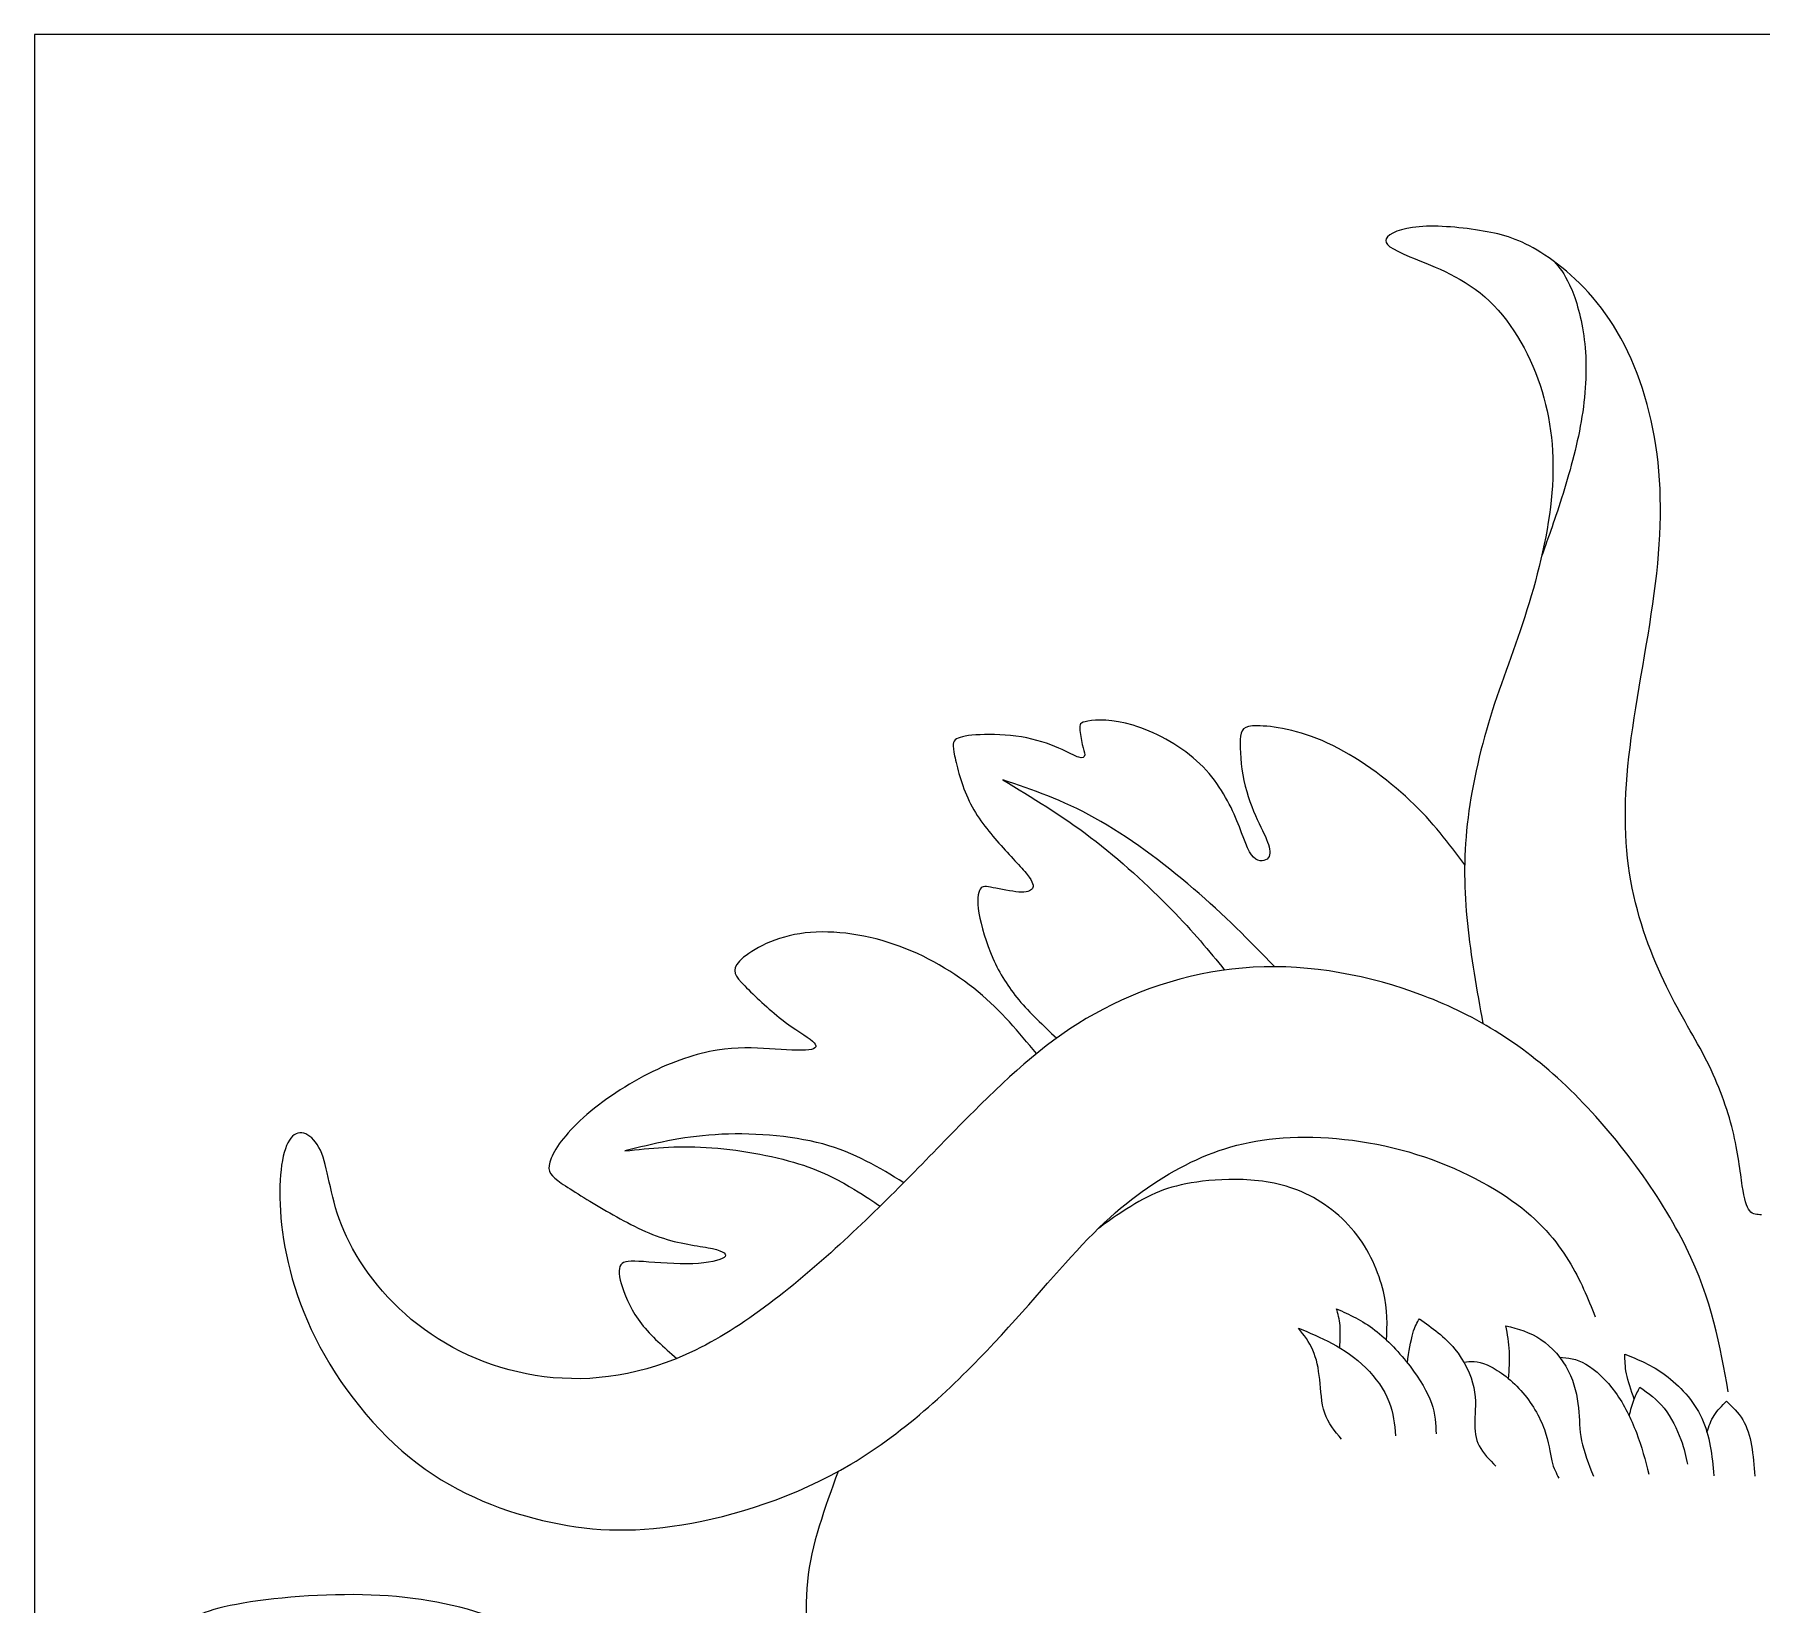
# Model space of a CAD drawing. Extents: x 0 to 176, y -12 to 176.
# Drawn here: x 0 to 30.81, y 148.48 to 176.48 of the extents above; entities that cross this region are included whole.
import ezdxf

# ---------------------------------------------------------------- set-up
doc = ezdxf.new("R2010")
doc.units = 0
doc.header["$MEASUREMENT"] = 0
doc.layers.add('LAYER_1', color=7, linetype='CONTINUOUS')

msp = doc.modelspace()

# ---------------------------------------------------------------- linework, layer by layer
at = {"layer": 'LAYER_1'}
msp.add_lwpolyline([(0, 0), (176.477, 0), (176.477, 176.477), (0, 176.477), (0, 0)], close=True, dxfattribs=at)
for points, knots in [([(30.8054, 155.4275), (30.7296, 155.4275), (30.6536, 155.4275), (30.5965, 155.4959), (30.5965, 155.4959), (30.5393, 155.5642), (30.5005, 155.7009), (30.4634, 155.9446), (30.4634, 155.9446), (30.4263, 156.1884), (30.3906, 156.5391), (30.2941, 156.9299), (30.2941, 156.9299), (30.1976, 157.3208), (30.0399, 157.7518), (29.8319, 158.1649), (29.8319, 158.1649), (29.6238, 158.578), (29.3652, 158.9734), (29.1096, 159.4979), (29.1096, 159.4979), (28.854, 160.0225), (28.6012, 160.6764), (28.4749, 161.3837), (28.4749, 161.3837), (28.3486, 162.091), (28.3486, 162.852), (28.4614, 163.7614), (28.4614, 163.7614), (28.5744, 164.6709), (28.8005, 165.7293), (28.9163, 166.6862), (28.9163, 166.6862), (29.0322, 167.6433), (29.0381, 168.4994), (28.8985, 169.2959), (28.8985, 169.2959), (28.7588, 170.0925), (28.4733, 170.8296), (28.096, 171.3943), (28.096, 171.3943), (27.7185, 171.959), (27.2487, 172.3515), (26.8714, 172.5892), (26.8714, 172.5892), (26.494, 172.827), (26.2084, 172.9103), (25.843, 172.9726), (25.843, 172.9726), (25.4774, 173.035), (25.0315, 173.0768), (24.7016, 173.0501), (24.7016, 173.0501), (24.3717, 173.0233), (24.1575, 172.9279), (24.1131, 172.8359), (24.1131, 172.8359), (24.0684, 172.7438), (24.1933, 172.6546), (24.532, 172.5149), (24.532, 172.5149), (24.8709, 172.3752), (25.4239, 172.1849), (25.8697, 171.7986), (25.8697, 171.7986), (26.3155, 171.4122), (26.6544, 170.8296), (26.8565, 170.2234), (26.8565, 170.2234), (27.0585, 169.617), (27.124, 168.9867), (27.0676, 168.3031), (27.0676, 168.3031), (27.0111, 167.6195), (26.8327, 166.8824), (26.6218, 166.2136), (26.6218, 166.2136), (26.4107, 165.5449), (26.1669, 164.9444), (25.9708, 164.3114), (25.9708, 164.3114), (25.7746, 163.6784), (25.6258, 163.0124), (25.5575, 162.3943), (25.5575, 162.3943), (25.4891, 161.7761), (25.5011, 161.2052), (25.5608, 160.6203), (25.5608, 160.6203), (25.6206, 160.0353), (25.7281, 159.4358), (25.8357, 158.8365)], [0, 0, 0, 0, 0.0416667, 0.0416667, 0.0416667, 0.0416667, 0.0833333, 0.0833333, 0.0833333, 0.0833333, 0.125, 0.125, 0.125, 0.125, 0.1666667, 0.1666667, 0.1666667, 0.1666667, 0.2083333, 0.2083333, 0.2083333, 0.2083333, 0.25, 0.25, 0.25, 0.25, 0.2916667, 0.2916667, 0.2916667, 0.2916667, 0.3333333, 0.3333333, 0.3333333, 0.3333333, 0.375, 0.375, 0.375, 0.375, 0.4166667, 0.4166667, 0.4166667, 0.4166667, 0.4583333, 0.4583333, 0.4583333, 0.4583333, 0.5, 0.5, 0.5, 0.5, 0.5416667, 0.5416667, 0.5416667, 0.5416667, 0.5833333, 0.5833333, 0.5833333, 0.5833333, 0.625, 0.625, 0.625, 0.625, 0.6666667, 0.6666667, 0.6666667, 0.6666667, 0.7083333, 0.7083333, 0.7083333, 0.7083333, 0.75, 0.75, 0.75, 0.75, 0.7916667, 0.7916667, 0.7916667, 0.7916667, 0.8333333, 0.8333333, 0.8333333, 0.8333333, 0.875, 0.875, 0.875, 0.875, 0.9166667, 0.9166667, 0.9166667, 0.9166667, 1, 1, 1, 1]), ([(27.1079, 172.4276), (27.1974, 172.325), (27.287, 172.2221), (27.3837, 172.0118), (27.3837, 172.0118), (27.4805, 171.8015), (27.5847, 171.4834), (27.6366, 171.1059), (27.6366, 171.1059), (27.6886, 170.7285), (27.6886, 170.2916), (27.6292, 169.8354), (27.6292, 169.8354), (27.5697, 169.3791), (27.4508, 168.9035), (27.3168, 168.4566), (27.3168, 168.4566), (27.1828, 168.0097), (27.0337, 167.5913), (26.9592, 167.3822), (26.9592, 167.3822), (26.8846, 167.1732), (26.8846, 167.1732), (26.8846, 167.1732)], [0, 0, 0, 0, 0.1428571, 0.1428571, 0.1428571, 0.1428571, 0.2857143, 0.2857143, 0.2857143, 0.2857143, 0.4285714, 0.4285714, 0.4285714, 0.4285714, 0.5714286, 0.5714286, 0.5714286, 0.5714286, 0.7142857, 0.7142857, 0.7142857, 0.7142857, 1, 1, 1, 1]), ([(25.5119, 161.6676), (25.2298, 162.048), (24.9476, 162.4287), (24.5346, 162.818), (24.5346, 162.818), (24.1215, 163.2073), (23.5776, 163.6058), (23.0649, 163.8405), (23.0649, 163.8405), (22.5522, 164.0754), (22.0706, 164.1467), (21.8121, 164.1481), (21.8121, 164.1481), (21.5535, 164.1496), (21.5177, 164.0813), (21.5088, 163.9031), (21.5088, 163.9031), (21.4999, 163.7247), (21.5178, 163.4362), (21.5741, 163.1718), (21.5741, 163.1718), (21.6306, 162.9073), (21.7259, 162.6665), (21.8121, 162.4763), (21.8121, 162.4763), (21.8982, 162.2861), (21.9756, 162.1463), (22.0127, 162.0305), (22.0127, 162.0305), (22.0499, 161.9146), (22.0469, 161.8222), (21.986, 161.7718), (21.986, 161.7718), (21.925, 161.7213), (21.8061, 161.7124), (21.7096, 161.8461), (21.7096, 161.8461), (21.613, 161.9798), (21.5386, 162.2563), (21.3989, 162.5699), (21.3989, 162.5699), (21.2592, 162.8834), (21.0541, 163.2342), (20.7301, 163.5253), (20.7301, 163.5253), (20.4062, 163.8167), (19.9632, 164.0487), (19.5963, 164.1585), (19.5963, 164.1585), (19.2292, 164.2685), (18.9378, 164.2567), (18.7907, 164.2315), (18.7907, 164.2315), (18.6436, 164.2062), (18.6407, 164.1674), (18.6466, 164.0917), (18.6466, 164.0917), (18.6525, 164.0159), (18.6674, 163.9029), (18.6881, 163.8168), (18.6881, 163.8168), (18.7089, 163.7305), (18.7358, 163.6711), (18.7329, 163.6296), (18.7329, 163.6296), (18.7299, 163.5879), (18.697, 163.564), (18.6258, 163.5863), (18.6258, 163.5863), (18.5545, 163.6087), (18.4444, 163.677), (18.2706, 163.7513), (18.2706, 163.7513), (18.0967, 163.8256), (17.8589, 163.9059), (17.6034, 163.9489), (17.6034, 163.9489), (17.3478, 163.992), (17.0741, 163.9981), (16.8661, 163.9892), (16.8661, 163.9892), (16.6581, 163.9803), (16.5154, 163.9563), (16.444, 163.9133), (16.444, 163.9133), (16.3727, 163.8702), (16.3727, 163.8078), (16.4128, 163.6131), (16.4128, 163.6131), (16.4529, 163.4184), (16.5333, 163.0914), (16.6715, 162.8062), (16.6715, 162.8062), (16.8096, 162.5208), (17.0059, 162.2771), (17.2035, 162.0542), (17.2035, 162.0542), (17.4011, 161.8313), (17.6004, 161.6291), (17.7073, 161.4938), (17.7073, 161.4938), (17.8143, 161.3586), (17.8292, 161.2903), (17.7995, 161.2443), (17.7995, 161.2443), (17.7697, 161.1982), (17.6954, 161.1744), (17.5602, 161.1833), (17.5602, 161.1833), (17.425, 161.1922), (17.2287, 161.2339), (17.0995, 161.2606), (17.0995, 161.2606), (16.9702, 161.2873), (16.9078, 161.2992), (16.8677, 161.2353), (16.8677, 161.2353), (16.8276, 161.1714), (16.8096, 161.0316), (16.8467, 160.8073), (16.8467, 160.8073), (16.8839, 160.5828), (16.9762, 160.2737), (17.0965, 160.0004), (17.0965, 160.0004), (17.2169, 159.7268), (17.3656, 159.489), (17.5597, 159.258), (17.5597, 159.258), (17.7538, 159.0268), (17.9936, 158.8023), (18.2333, 158.5779)], [0, 0, 0, 0, 0.0294118, 0.0294118, 0.0294118, 0.0294118, 0.0588235, 0.0588235, 0.0588235, 0.0588235, 0.0882353, 0.0882353, 0.0882353, 0.0882353, 0.1176471, 0.1176471, 0.1176471, 0.1176471, 0.1470588, 0.1470588, 0.1470588, 0.1470588, 0.1764706, 0.1764706, 0.1764706, 0.1764706, 0.2058824, 0.2058824, 0.2058824, 0.2058824, 0.2352941, 0.2352941, 0.2352941, 0.2352941, 0.2647059, 0.2647059, 0.2647059, 0.2647059, 0.2941176, 0.2941176, 0.2941176, 0.2941176, 0.3235294, 0.3235294, 0.3235294, 0.3235294, 0.3529412, 0.3529412, 0.3529412, 0.3529412, 0.3823529, 0.3823529, 0.3823529, 0.3823529, 0.4117647, 0.4117647, 0.4117647, 0.4117647, 0.4411765, 0.4411765, 0.4411765, 0.4411765, 0.4705882, 0.4705882, 0.4705882, 0.4705882, 0.5, 0.5, 0.5, 0.5, 0.5294118, 0.5294118, 0.5294118, 0.5294118, 0.5588235, 0.5588235, 0.5588235, 0.5588235, 0.5882353, 0.5882353, 0.5882353, 0.5882353, 0.6176471, 0.6176471, 0.6176471, 0.6176471, 0.6470588, 0.6470588, 0.6470588, 0.6470588, 0.6764706, 0.6764706, 0.6764706, 0.6764706, 0.7058824, 0.7058824, 0.7058824, 0.7058824, 0.7352941, 0.7352941, 0.7352941, 0.7352941, 0.7647059, 0.7647059, 0.7647059, 0.7647059, 0.7941176, 0.7941176, 0.7941176, 0.7941176, 0.8235294, 0.8235294, 0.8235294, 0.8235294, 0.8529412, 0.8529412, 0.8529412, 0.8529412, 0.8823529, 0.8823529, 0.8823529, 0.8823529, 0.9117647, 0.9117647, 0.9117647, 0.9117647, 0.9411765, 0.9411765, 0.9411765, 0.9411765, 1, 1, 1, 1]), ([(22.1231, 159.8507), (21.6715, 160.3135), (21.2199, 160.7763), (20.6761, 161.2424), (20.6761, 161.2424), (20.1323, 161.7086), (19.4961, 162.1784), (18.9137, 162.5023), (18.9137, 162.5023), (18.3312, 162.8263), (17.8019, 163.0046), (17.273, 163.1829), (17.273, 163.1829), (17.796, 162.8679), (18.3192, 162.5527), (18.8392, 162.1575), (18.8392, 162.1575), (19.3593, 161.7622), (19.8767, 161.2865), (20.2745, 160.879), (20.2745, 160.879), (20.6724, 160.4714), (20.9514, 160.1314), (21.23, 159.7917)], [0, 0, 0, 0, 0.1428571, 0.1428571, 0.1428571, 0.1428571, 0.2857143, 0.2857143, 0.2857143, 0.2857143, 0.4285714, 0.4285714, 0.4285714, 0.4285714, 0.5714286, 0.5714286, 0.5714286, 0.5714286, 0.7142857, 0.7142857, 0.7142857, 0.7142857, 1, 1, 1, 1]), ([(17.8724, 158.3007), (17.5597, 158.6797), (17.2468, 159.0589), (16.8319, 159.4029), (16.8319, 159.4029), (16.4169, 159.7469), (15.8997, 160.056), (15.335, 160.2492), (15.335, 160.2492), (14.7703, 160.4424), (14.1579, 160.5198), (13.6497, 160.4395), (13.6497, 160.4395), (13.1415, 160.3593), (12.7371, 160.1214), (12.5766, 159.9521), (12.5766, 159.9521), (12.4161, 159.7828), (12.4995, 159.6815), (12.6688, 159.5093), (12.6688, 159.5093), (12.8383, 159.3368), (13.0939, 159.0931), (13.3286, 158.9118), (13.3286, 158.9118), (13.5634, 158.7305), (13.7776, 158.6116), (13.8756, 158.5255), (13.8756, 158.5255), (13.9738, 158.4392), (13.9558, 158.3857), (13.8102, 158.3679), (13.8102, 158.3679), (13.6646, 158.3499), (13.391, 158.3679), (13.1087, 158.3857), (13.1087, 158.3857), (12.8264, 158.4035), (12.535, 158.4214), (12.1755, 158.3619), (12.1755, 158.3619), (11.8158, 158.3025), (11.3878, 158.1657), (10.945, 157.9399), (10.945, 157.9399), (10.5021, 157.7139), (10.0442, 157.3989), (9.7293, 157.1048), (9.7293, 157.1048), (9.4143, 156.8105), (9.2417, 156.5368), (9.1913, 156.3645), (9.1913, 156.3645), (9.1408, 156.1921), (9.2121, 156.1208), (9.3963, 155.993), (9.3963, 155.993), (9.5806, 155.8652), (9.8779, 155.6808), (10.2018, 155.4936), (10.2018, 155.4936), (10.5257, 155.3063), (10.8766, 155.1161), (11.2184, 155.0063), (11.2184, 155.0063), (11.5601, 154.8963), (11.8932, 154.8665), (12.0953, 154.822), (12.0953, 154.822), (12.2973, 154.7774), (12.3686, 154.7179), (12.3003, 154.6644), (12.3003, 154.6644), (12.2319, 154.6109), (12.0238, 154.5633), (11.7415, 154.5544), (11.7415, 154.5544), (11.4591, 154.5454), (11.1024, 154.5753), (10.8646, 154.5901), (10.8646, 154.5901), (10.6268, 154.6049), (10.5079, 154.6049), (10.4574, 154.5336), (10.4574, 154.5336), (10.4068, 154.4623), (10.4248, 154.3196), (10.4872, 154.1294), (10.4872, 154.1294), (10.5496, 153.9392), (10.6566, 153.7014), (10.8255, 153.4824), (10.8255, 153.4824), (10.9946, 153.2635), (11.2256, 153.0635), (11.4566, 152.8634)], [0, 0, 0, 0, 0.04, 0.04, 0.04, 0.04, 0.08, 0.08, 0.08, 0.08, 0.12, 0.12, 0.12, 0.12, 0.16, 0.16, 0.16, 0.16, 0.2, 0.2, 0.2, 0.2, 0.24, 0.24, 0.24, 0.24, 0.28, 0.28, 0.28, 0.28, 0.32, 0.32, 0.32, 0.32, 0.36, 0.36, 0.36, 0.36, 0.4, 0.4, 0.4, 0.4, 0.44, 0.44, 0.44, 0.44, 0.48, 0.48, 0.48, 0.48, 0.52, 0.52, 0.52, 0.52, 0.56, 0.56, 0.56, 0.56, 0.6, 0.6, 0.6, 0.6, 0.64, 0.64, 0.64, 0.64, 0.68, 0.68, 0.68, 0.68, 0.72, 0.72, 0.72, 0.72, 0.76, 0.76, 0.76, 0.76, 0.8, 0.8, 0.8, 0.8, 0.84, 0.84, 0.84, 0.84, 0.88, 0.88, 0.88, 0.88, 0.92, 0.92, 0.92, 0.92, 1, 1, 1, 1]), ([(30.2123, 152.2709), (30.0696, 153.0853), (29.9269, 153.8998), (29.4633, 154.8419), (29.4633, 154.8419), (28.9996, 155.7841), (28.2149, 156.8543), (27.3976, 157.6507), (27.3976, 157.6507), (26.5801, 158.4473), (25.73, 158.9706), (24.776, 159.3331), (24.776, 159.3331), (23.8219, 159.6957), (22.7637, 159.8979), (21.7413, 159.8414), (21.7413, 159.8414), (20.7188, 159.7849), (19.732, 159.4698), (18.9118, 159.0121), (18.9118, 159.0121), (18.0913, 158.5544), (17.4374, 157.9539), (16.7538, 157.2704), (16.7538, 157.2704), (16.0702, 156.5868), (15.3567, 155.8198), (14.5216, 155.0412), (14.5216, 155.0412), (13.6865, 154.2624), (12.7292, 153.4718), (11.793, 153.0141), (11.793, 153.0141), (10.8568, 152.5563), (9.9414, 152.4315), (9.0913, 152.5384), (9.0913, 152.5384), (8.2412, 152.6454), (7.4565, 152.9843), (6.8353, 153.4687), (6.8353, 153.4687), (6.2142, 153.9532), (5.7562, 154.5834), (5.5156, 155.1451), (5.5156, 155.1451), (5.2748, 155.7068), (5.251, 156.2004), (5.1233, 156.5184), (5.1233, 156.5184), (4.9955, 156.8364), (4.7635, 156.9791), (4.6031, 156.8276), (4.6031, 156.8276), (4.4427, 156.6759), (4.3533, 156.23), (4.38, 155.6118), (4.38, 155.6118), (4.4068, 154.9936), (4.5497, 154.203), (4.9361, 153.3797), (4.9361, 153.3797), (5.3224, 152.5563), (5.9526, 151.7003), (6.6866, 151.103), (6.6866, 151.103), (7.4208, 150.5056), (8.2591, 150.1665), (9.0585, 149.9764), (9.0585, 149.9764), (9.858, 149.7862), (10.619, 149.7444), (11.5493, 149.896), (11.5493, 149.896), (12.4796, 150.0476), (13.5794, 150.3926), (14.5633, 150.978), (14.5633, 150.978), (15.5471, 151.5635), (16.4151, 152.39), (17.1194, 153.1419), (17.1194, 153.1419), (17.8238, 153.8939), (18.3649, 154.5715), (18.8879, 155.0946), (18.8879, 155.0946), (19.4109, 155.6177), (19.9163, 155.9863), (20.4334, 156.2626), (20.4334, 156.2626), (20.9505, 156.5391), (21.4798, 156.7234), (22.1454, 156.7858), (22.1454, 156.7858), (22.8112, 156.8482), (23.6139, 156.7888), (24.3717, 156.5867), (24.3717, 156.5867), (25.1296, 156.3846), (25.8431, 156.0397), (26.3484, 155.6831), (26.3484, 155.6831), (26.8536, 155.3264), (27.1509, 154.9579), (27.3648, 154.6102), (27.3648, 154.6102), (27.5789, 154.2624), (27.7096, 153.9354), (27.8404, 153.6085)], [0, 0, 0, 0, 0.0357143, 0.0357143, 0.0357143, 0.0357143, 0.0714286, 0.0714286, 0.0714286, 0.0714286, 0.1071429, 0.1071429, 0.1071429, 0.1071429, 0.1428571, 0.1428571, 0.1428571, 0.1428571, 0.1785714, 0.1785714, 0.1785714, 0.1785714, 0.2142857, 0.2142857, 0.2142857, 0.2142857, 0.25, 0.25, 0.25, 0.25, 0.2857143, 0.2857143, 0.2857143, 0.2857143, 0.3214286, 0.3214286, 0.3214286, 0.3214286, 0.3571429, 0.3571429, 0.3571429, 0.3571429, 0.3928571, 0.3928571, 0.3928571, 0.3928571, 0.4285714, 0.4285714, 0.4285714, 0.4285714, 0.4642857, 0.4642857, 0.4642857, 0.4642857, 0.5, 0.5, 0.5, 0.5, 0.5357143, 0.5357143, 0.5357143, 0.5357143, 0.5714286, 0.5714286, 0.5714286, 0.5714286, 0.6071429, 0.6071429, 0.6071429, 0.6071429, 0.6428571, 0.6428571, 0.6428571, 0.6428571, 0.6785714, 0.6785714, 0.6785714, 0.6785714, 0.7142857, 0.7142857, 0.7142857, 0.7142857, 0.75, 0.75, 0.75, 0.75, 0.7857143, 0.7857143, 0.7857143, 0.7857143, 0.8214286, 0.8214286, 0.8214286, 0.8214286, 0.8571429, 0.8571429, 0.8571429, 0.8571429, 0.8928571, 0.8928571, 0.8928571, 0.8928571, 0.9285714, 0.9285714, 0.9285714, 0.9285714, 1, 1, 1, 1]), ([(15.5045, 155.999), (15.0715, 156.2655), (14.6385, 156.532), (14.0594, 156.6889), (14.0594, 156.6889), (13.4802, 156.8459), (12.755, 156.8937), (12.1427, 156.855), (12.1427, 156.855), (11.5304, 156.8163), (11.0311, 156.6914), (10.5318, 156.5666), (10.5318, 156.5666), (10.9835, 156.6141), (11.4354, 156.6618), (11.9792, 156.6292), (11.9792, 156.6292), (12.5231, 156.5964), (13.1593, 156.4833), (13.6288, 156.3377), (13.6288, 156.3377), (14.0984, 156.1921), (14.4016, 156.0138), (14.6165, 155.8822), (14.6165, 155.8822), (14.8314, 155.7505), (14.9581, 155.6656), (15.0847, 155.5807)], [0, 0, 0, 0, 0.125, 0.125, 0.125, 0.125, 0.25, 0.25, 0.25, 0.25, 0.375, 0.375, 0.375, 0.375, 0.5, 0.5, 0.5, 0.5, 0.625, 0.625, 0.625, 0.625, 0.75, 0.75, 0.75, 0.75, 1, 1, 1, 1]), ([(24.1188, 153.1911), (24.13, 153.4576), (24.1415, 153.7241), (24.0609, 154.0594), (24.0609, 154.0594), (23.9803, 154.3948), (23.8079, 154.7992), (23.5404, 155.1291), (23.5404, 155.1291), (23.273, 155.4589), (22.9102, 155.7145), (22.5358, 155.8631), (22.5358, 155.8631), (22.1614, 156.0116), (21.7749, 156.0534), (21.4302, 156.0564), (21.4302, 156.0564), (21.0853, 156.0594), (20.7822, 156.0236), (20.5399, 155.9769), (20.5399, 155.9769), (20.2977, 155.9301), (20.1164, 155.8721), (19.9217, 155.7786), (19.9217, 155.7786), (19.7271, 155.6849), (19.5189, 155.5556), (19.3595, 155.4506), (19.3595, 155.4506), (19.2, 155.3454), (19.089, 155.2643), (18.9781, 155.1834)], [0, 0, 0, 0, 0.1111111, 0.1111111, 0.1111111, 0.1111111, 0.2222222, 0.2222222, 0.2222222, 0.2222222, 0.3333333, 0.3333333, 0.3333333, 0.3333333, 0.4444444, 0.4444444, 0.4444444, 0.4444444, 0.5555556, 0.5555556, 0.5555556, 0.5555556, 0.6666667, 0.6666667, 0.6666667, 0.6666667, 0.7777778, 0.7777778, 0.7777778, 0.7777778, 1, 1, 1, 1]), ([(23.2828, 153.0523), (23.2905, 153.1929), (23.2982, 153.3337), (23.2887, 153.4501), (23.2887, 153.4501), (23.2792, 153.5664), (23.2523, 153.6588), (23.2256, 153.7508), (23.2256, 153.7508), (23.4544, 153.6469), (23.6834, 153.5427), (23.9092, 153.3704), (23.9092, 153.3704), (24.135, 153.198), (24.3581, 152.9572), (24.5363, 152.724), (24.5363, 152.724), (24.7147, 152.4907), (24.8485, 152.2646), (24.9184, 152.0655), (24.9184, 152.0655), (24.9882, 151.8664), (24.9941, 151.694), (25.0001, 151.5216)], [0, 0, 0, 0, 0.1428571, 0.1428571, 0.1428571, 0.1428571, 0.2857143, 0.2857143, 0.2857143, 0.2857143, 0.4285714, 0.4285714, 0.4285714, 0.4285714, 0.5714286, 0.5714286, 0.5714286, 0.5714286, 0.7142857, 0.7142857, 0.7142857, 0.7142857, 1, 1, 1, 1]), ([(24.4886, 152.7852), (24.5194, 152.9822), (24.5502, 153.1794), (24.5863, 153.3106), (24.5863, 153.3106), (24.6225, 153.4417), (24.6643, 153.5071), (24.7058, 153.5725), (24.7058, 153.5725), (24.9316, 153.4091), (25.1576, 153.2454), (25.3314, 153.036), (25.3314, 153.036), (25.5053, 152.8265), (25.6273, 152.5708), (25.6749, 152.3435), (25.6749, 152.3435), (25.7225, 152.1161), (25.6955, 151.9168), (25.6911, 151.746), (25.6911, 151.746), (25.6866, 151.5751), (25.7046, 151.4323), (25.7714, 151.3032), (25.7714, 151.3032), (25.8383, 151.1739), (25.9542, 151.0578), (26.0701, 150.942)], [0, 0, 0, 0, 0.125, 0.125, 0.125, 0.125, 0.25, 0.25, 0.25, 0.25, 0.375, 0.375, 0.375, 0.375, 0.5, 0.5, 0.5, 0.5, 0.625, 0.625, 0.625, 0.625, 0.75, 0.75, 0.75, 0.75, 1, 1, 1, 1]), ([(26.295, 152.5028), (26.3062, 152.6661), (26.3175, 152.8296), (26.3098, 152.9869), (26.3098, 152.9869), (26.302, 153.1443), (26.2752, 153.2961), (26.2485, 153.4477), (26.2485, 153.4477), (26.4624, 153.3912), (26.6765, 153.3347), (26.8726, 153.2024), (26.8726, 153.2024), (27.0688, 153.0702), (27.2471, 152.8621), (27.3599, 152.6422), (27.3599, 152.6422), (27.4729, 152.4222), (27.5206, 152.1903), (27.5414, 151.9838), (27.5414, 151.9838), (27.5622, 151.7772), (27.5562, 151.5958), (27.5963, 151.3967), (27.5963, 151.3967), (27.6364, 151.1976), (27.7227, 150.9806), (27.8088, 150.7637)], [0, 0, 0, 0, 0.125, 0.125, 0.125, 0.125, 0.25, 0.25, 0.25, 0.25, 0.375, 0.375, 0.375, 0.375, 0.5, 0.5, 0.5, 0.5, 0.625, 0.625, 0.625, 0.625, 0.75, 0.75, 0.75, 0.75, 1, 1, 1, 1]), ([(23.3147, 151.4234), (23.196, 151.5661), (23.0769, 151.7089), (23.0147, 151.8901), (23.0147, 151.8901), (22.9523, 152.0714), (22.9462, 152.2914), (22.9254, 152.4891), (22.9254, 152.4891), (22.9047, 152.6867), (22.8689, 152.8621), (22.8037, 153.0106), (22.8037, 153.0106), (22.7383, 153.1593), (22.643, 153.2812), (22.548, 153.403), (22.548, 153.403), (22.7441, 153.3228), (22.9404, 153.2425), (23.1454, 153.1311), (23.1454, 153.1311), (23.3505, 153.0197), (23.5645, 152.8769), (23.7457, 152.6987), (23.7457, 152.6987), (23.927, 152.5203), (24.0757, 152.3061), (24.1589, 152.0981), (24.1589, 152.0981), (24.2421, 151.8901), (24.26, 151.6879), (24.2778, 151.4858)], [0, 0, 0, 0, 0.1111111, 0.1111111, 0.1111111, 0.1111111, 0.2222222, 0.2222222, 0.2222222, 0.2222222, 0.3333333, 0.3333333, 0.3333333, 0.3333333, 0.4444444, 0.4444444, 0.4444444, 0.4444444, 0.5555556, 0.5555556, 0.5555556, 0.5555556, 0.6666667, 0.6666667, 0.6666667, 0.6666667, 0.7777778, 0.7777778, 0.7777778, 0.7777778, 1, 1, 1, 1]), ([(25.4967, 152.7975), (25.6164, 152.8121), (25.7364, 152.8267), (25.9136, 152.7494), (25.9136, 152.7494), (26.0909, 152.6719), (26.3257, 152.5024), (26.5159, 152.29), (26.5159, 152.29), (26.7061, 152.0774), (26.8519, 151.8218), (26.9336, 151.5975), (26.9336, 151.5975), (27.0153, 151.373), (27.0332, 151.1797), (27.0658, 151.0401), (27.0658, 151.0401), (27.0984, 150.9004), (27.1461, 150.8141), (27.1936, 150.728)], [0, 0, 0, 0, 0.1666667, 0.1666667, 0.1666667, 0.1666667, 0.3333333, 0.3333333, 0.3333333, 0.3333333, 0.5, 0.5, 0.5, 0.5, 0.6666667, 0.6666667, 0.6666667, 0.6666667, 1, 1, 1, 1]), ([(27.2026, 152.8879), (27.3512, 152.8754), (27.4999, 152.8627), (27.6722, 152.7628), (27.6722, 152.7628), (27.8446, 152.663), (28.0407, 152.4757), (28.1996, 152.2573), (28.1996, 152.2573), (28.3587, 152.0388), (28.4806, 151.789), (28.5741, 151.5408), (28.5741, 151.5408), (28.6678, 151.2927), (28.7333, 151.046), (28.7987, 150.7993)], [0, 0, 0, 0, 0.2, 0.2, 0.2, 0.2, 0.4, 0.4, 0.4, 0.4, 0.6, 0.6, 0.6, 0.6, 1, 1, 1, 1]), ([(28.5348, 152.1349), (28.4802, 152.296), (28.4253, 152.4572), (28.3981, 152.5912), (28.3981, 152.5912), (28.3707, 152.7252), (28.3707, 152.8324), (28.3707, 152.9393), (28.3707, 152.9393), (28.6084, 152.8443), (28.8463, 152.7491), (29.0929, 152.5664), (29.0929, 152.5664), (29.3395, 152.3836), (29.5953, 152.113), (29.7409, 151.7995), (29.7409, 151.7995), (29.8864, 151.486), (29.9223, 151.1292), (29.9579, 150.7726)], [0, 0, 0, 0, 0.1666667, 0.1666667, 0.1666667, 0.1666667, 0.3333333, 0.3333333, 0.3333333, 0.3333333, 0.5, 0.5, 0.5, 0.5, 0.6666667, 0.6666667, 0.6666667, 0.6666667, 1, 1, 1, 1]), ([(28.4461, 151.8407), (28.4744, 151.9453), (28.5028, 152.05), (28.5348, 152.1349), (28.5348, 152.1349), (28.5667, 152.22), (28.6026, 152.2855), (28.6382, 152.3509), (28.6382, 152.3509), (28.7897, 152.2439), (28.9415, 152.1368), (29.0691, 151.9749), (29.0691, 151.9749), (29.1969, 151.8129), (29.3011, 151.5958), (29.3664, 151.4206), (29.3664, 151.4206), (29.4318, 151.2452), (29.4586, 151.1114), (29.4853, 150.9776)], [0, 0, 0, 0, 0.1666667, 0.1666667, 0.1666667, 0.1666667, 0.3333333, 0.3333333, 0.3333333, 0.3333333, 0.5, 0.5, 0.5, 0.5, 0.6666667, 0.6666667, 0.6666667, 0.6666667, 1, 1, 1, 1]), ([(29.8328, 151.5514), (29.8685, 151.6541), (29.9042, 151.7571), (29.9622, 151.8485), (29.9622, 151.8485), (30.0202, 151.94), (30.1005, 152.0203), (30.1807, 152.1006), (30.1807, 152.1006), (30.2876, 151.9996), (30.3948, 151.8983), (30.472, 151.7692), (30.472, 151.7692), (30.5493, 151.6399), (30.5969, 151.4822), (30.628, 151.3099), (30.628, 151.3099), (30.6593, 151.1375), (30.6741, 150.9503), (30.6889, 150.763)], [0, 0, 0, 0, 0.1666667, 0.1666667, 0.1666667, 0.1666667, 0.3333333, 0.3333333, 0.3333333, 0.3333333, 0.5, 0.5, 0.5, 0.5, 0.6666667, 0.6666667, 0.6666667, 0.6666667, 1, 1, 1, 1]), ([(14.3353, 150.8478), (14.0959, 150.1981), (13.8563, 149.5482), (13.7872, 148.8845), (13.7872, 148.8845), (13.7179, 148.2208), (13.8191, 147.5431), (13.9557, 146.9754), (13.9557, 146.9754), (14.0924, 146.4078), (14.2649, 145.9498), (14.2798, 145.5546), (14.2798, 145.5546), (14.2946, 145.1594), (14.1518, 144.8264), (13.929, 144.6452), (13.929, 144.6452), (13.706, 144.4639), (13.4029, 144.434), (13.073, 144.538), (13.073, 144.538), (12.743, 144.6421), (12.3863, 144.8799), (11.8899, 145.3674), (11.8899, 145.3674), (11.3936, 145.8548), (10.7575, 146.5919), (10.1126, 147.1359), (10.1126, 147.1359), (9.4677, 147.6798), (8.8136, 148.0305), (8.1181, 148.2683), (8.1181, 148.2683), (7.4227, 148.5061), (6.6856, 148.631), (5.8475, 148.6488), (5.8475, 148.6488), (5.0093, 148.6667), (4.0698, 148.5773), (3.4873, 148.4556), (3.4873, 148.4556), (2.9048, 148.3337), (2.6788, 148.1791), (2.6134, 147.9979), (2.6134, 147.9979), (2.548, 147.8166), (2.6433, 147.6085), (2.8097, 147.2578), (2.8097, 147.2578), (2.976, 146.9071), (3.2139, 146.4136), (3.419, 146.0391), (3.419, 146.0391), (3.624, 145.6646), (3.7964, 145.409), (4.058, 145.1743), (4.058, 145.1743), (4.3195, 144.9395), (4.6704, 144.7253), (4.9734, 144.5411), (4.9734, 144.5411), (5.2766, 144.3569), (5.5323, 144.2021), (5.7551, 143.8367), (5.7551, 143.8367), (5.9781, 143.4711), (6.1683, 142.8944), (6.2752, 142.2317), (6.2752, 142.2317), (6.3823, 141.5688), (6.4061, 140.8197), (6.4923, 140.2313), (6.4923, 140.2313), (6.5784, 139.6428), (6.7272, 139.2148), (6.9738, 138.7571), (6.9738, 138.7571), (7.2205, 138.2993), (7.5654, 137.8118), (7.7705, 137.366), (7.7705, 137.366), (7.9755, 136.9203), (8.0409, 136.5158), (8.2578, 136.183), (8.2578, 136.183), (8.4748, 135.8502), (8.8434, 135.5885), (9.1049, 135.3211), (9.1049, 135.3211), (9.3664, 135.0536), (9.5212, 134.7801), (9.631, 134.4591), (9.631, 134.4591), (9.741, 134.1382), (9.8064, 133.7695), (10.0026, 133.4753), (10.0026, 133.4753), (10.1987, 133.1811), (10.5257, 132.9611), (10.8586, 132.8897), (10.8586, 132.8897), (11.1914, 132.8184), (11.5304, 132.8957), (11.789, 133.1066), (11.789, 133.1066), (12.0475, 133.3176), (12.2259, 133.6626), (12.3209, 134.0191), (12.3209, 134.0191), (12.4161, 134.3758), (12.428, 134.7445), (12.4368, 135.1131), (12.4368, 135.1131), (12.4457, 135.4816), (12.4518, 135.8502), (12.5498, 136.1652), (12.5498, 136.1652), (12.648, 136.4803), (12.8382, 136.7419), (13.0313, 136.831), (13.0313, 136.831), (13.2245, 136.9203), (13.4208, 136.8368), (13.501, 136.5456), (13.501, 136.5456), (13.5813, 136.2543), (13.5455, 135.755), (13.4623, 135.2468), (13.4623, 135.2468), (13.3791, 134.7386), (13.2482, 134.2212), (12.9778, 133.7457), (12.9778, 133.7457), (12.7074, 133.2702), (12.2971, 132.8362), (11.7829, 132.441), (11.7829, 132.441), (11.2688, 132.0456), (10.6506, 131.6889), (10.2523, 131.3531), (10.2523, 131.3531), (9.854, 131.0172), (9.6757, 130.7021), (9.5568, 130.4317), (9.5568, 130.4317), (9.4379, 130.1613), (9.3784, 129.9352), (9.4259, 129.757), (9.4259, 129.757), (9.4734, 129.5787), (9.6282, 129.4478), (9.8362, 129.3735), (9.8362, 129.3735), (10.0442, 129.2992), (10.3057, 129.2813), (10.5197, 129.2961), (10.5197, 129.2961), (10.7337, 129.3111), (10.9002, 129.3587), (11.0071, 129.3587), (11.0071, 129.3587), (11.1141, 129.3587), (11.1619, 129.3111), (10.9924, 129.1001), (10.9924, 129.1001), (10.823, 128.889), (10.4365, 128.5145), (10.1929, 128.1193), (10.1929, 128.1193), (9.9492, 127.7239), (9.8479, 127.3078), (9.8005, 126.7549), (9.8005, 126.7549), (9.7529, 126.2021), (9.7588, 125.5124), (9.8063, 125.1529), (9.8063, 125.1529), (9.8539, 124.7933), (9.9432, 124.7635), (10.2315, 124.7635), (10.2315, 124.7635), (10.5198, 124.7635), (11.0072, 124.7933), (11.4886, 124.9002), (11.4886, 124.9002), (11.9702, 125.0072), (12.4459, 125.1915), (12.8619, 125.4649), (12.8619, 125.4649), (13.278, 125.7384), (13.6347, 126.101), (13.9111, 126.5081), (13.9111, 126.5081), (14.1876, 126.9154), (14.3837, 127.3673), (14.5233, 127.602), (14.5233, 127.602), (14.663, 127.8369), (14.7464, 127.8547), (14.8415, 127.6942), (14.8415, 127.6942), (14.9365, 127.5337), (15.0437, 127.1948), (15.0289, 126.7788), (15.0289, 126.7788), (15.0139, 126.3627), (14.8771, 125.8691), (14.6453, 125.4858), (14.6453, 125.4858), (14.4135, 125.1024), (14.0864, 124.8289), (13.6645, 124.6208), (13.6645, 124.6208), (13.2424, 124.4128), (12.7251, 124.2701), (12.3031, 124.1126), (12.3031, 124.1126), (11.8811, 123.955), (11.554, 123.7826), (11.3045, 123.4885), (11.3045, 123.4885), (11.0548, 123.1942), (10.8823, 122.7779), (10.7635, 122.4392), (10.7635, 122.4392), (10.6446, 122.1004), (10.5792, 121.8388), (10.6565, 121.7288), (10.6565, 121.7288), (10.7337, 121.6188), (10.9537, 121.6605), (11.2508, 121.7228), (11.2508, 121.7228), (11.5481, 121.7852), (11.9227, 121.8685), (12.1633, 121.9814), (12.1633, 121.9814), (12.4041, 122.0943), (12.5113, 122.2371), (12.6835, 122.3857), (12.6835, 122.3857), (12.856, 122.5342), (13.0937, 122.689), (13.269, 122.7662), (13.269, 122.7662), (13.4444, 122.8435), (13.5575, 122.8435), (13.596, 122.7246), (13.596, 122.7246), (13.6347, 122.6057), (13.599, 122.3679), (13.4684, 122.1895), (13.4684, 122.1895), (13.3376, 122.0112), (13.1115, 121.8923), (12.9065, 121.7794), (12.9065, 121.7794), (12.7015, 121.6665), (12.5171, 121.5593), (12.3863, 121.3246), (12.3863, 121.3246), (12.2555, 121.0898), (12.1783, 120.7272), (12.1635, 120.2636), (12.1635, 120.2636), (12.1485, 119.7998), (12.1962, 119.235), (12.2644, 118.92), (12.2644, 118.92), (12.3328, 118.6049), (12.422, 118.5396), (12.74, 118.5396), (12.74, 118.5396), (13.058, 118.5396), (13.6049, 118.6049), (14.1131, 118.694), (14.1131, 118.694), (14.6215, 118.7833), (15.0911, 118.8963), (15.4478, 119.1191), (15.4478, 119.1191), (15.8045, 119.342), (16.0483, 119.675), (16.2622, 120.0049), (16.2622, 120.0049), (16.4763, 120.3347), (16.6605, 120.6618), (16.8091, 120.84), (16.8091, 120.84), (16.9576, 121.0183), (17.0707, 121.0483), (17.1598, 120.9829), (17.1598, 120.9829), (17.249, 120.9175), (17.3143, 120.7568), (17.2371, 120.5756), (17.2371, 120.5756), (17.1598, 120.3943), (16.9398, 120.1921), (16.7081, 119.9306), (16.7081, 119.9306), (16.4763, 119.6691), (16.2325, 119.348), (16.0394, 118.8576), (16.0394, 118.8576), (15.8462, 118.3671), (15.7034, 117.7073), (15.6025, 117.1961), (15.6025, 117.1961), (15.5014, 116.6849), (15.4419, 116.3222), (15.5191, 116.1262), (15.5191, 116.1262), (15.5964, 115.93), (15.8105, 115.9001), (16.1374, 115.9238), (16.1374, 115.9238), (16.4643, 115.9477), (16.9043, 116.0251), (17.2697, 116.1914), (17.2697, 116.1914), (17.6353, 116.3579), (17.9268, 116.6136), (18.1555, 116.8186), (18.1555, 116.8186), (18.3843, 117.0237), (18.5509, 117.1783), (18.7232, 117.2289), (18.7232, 117.2289), (18.8956, 117.2794), (19.0739, 117.2258), (19.1186, 117.0653), (19.1186, 117.0653), (19.1632, 116.9049), (19.0739, 116.6372), (18.8778, 116.3431), (18.8778, 116.3431), (18.6817, 116.0488), (18.3785, 115.7278), (18.1468, 115.3563), (18.1468, 115.3563), (17.9149, 114.9848), (17.7542, 114.5627), (17.7156, 114.1497), (17.7156, 114.1497), (17.677, 113.7365), (17.7603, 113.3321), (17.9237, 112.9607), (17.9237, 112.9607), (18.0872, 112.5892), (18.3309, 112.2501), (18.533, 112.0779), (18.533, 112.0779), (18.735, 111.9054), (18.8957, 111.8995), (19.288, 112.0362), (19.288, 112.0362), (19.6803, 112.1729), (20.3046, 112.4525), (20.893, 112.8388), (20.893, 112.8388), (21.4815, 113.2252), (22.0344, 113.7186), (22.388, 114.1555), (22.388, 114.1555), (22.7417, 114.5924), (22.8964, 114.9729), (22.9469, 115.383), (22.9469, 115.383), (22.9974, 115.7932), (22.9439, 116.2331), (22.9587, 116.5094), (22.9587, 116.5094), (22.9736, 116.7859), (23.0569, 116.8989), (23.1906, 116.9375), (23.1906, 116.9375), (23.3243, 116.9762), (23.5086, 116.9404), (23.6036, 116.7383), (23.6036, 116.7383), (23.6988, 116.5362), (23.7049, 116.1677), (23.6069, 115.7248), (23.6069, 115.7248), (23.5087, 115.282), (23.3065, 114.7646), (23.1491, 114.304), (23.1491, 114.304), (22.9915, 113.8434), (22.8785, 113.4391), (22.8548, 112.9666), (22.8548, 112.9666), (22.8309, 112.494), (22.8963, 111.953), (23.033, 111.4983), (23.033, 111.4983), (23.1697, 111.0435), (23.3778, 110.6749), (23.6542, 110.3927), (23.6542, 110.3927), (23.9305, 110.1103), (24.2755, 109.914), (24.5132, 109.816), (24.5132, 109.816), (24.7509, 109.7178), (24.8818, 109.7178), (25.078, 109.8664), (25.078, 109.8664), (25.2741, 110.0151), (25.5358, 110.3123), (25.6932, 110.6779), (25.6932, 110.6779), (25.8507, 111.0435), (25.9043, 111.4774), (26.0647, 111.7271), (26.0647, 111.7271), (26.2252, 111.9768), (26.4929, 112.0421), (26.68, 111.9293), (26.68, 111.9293), (26.8672, 111.8163), (26.9744, 111.5249), (26.9416, 111.1654), (26.9416, 111.1654), (26.9089, 110.8057), (26.7365, 110.3777), (26.7157, 109.8903), (26.7157, 109.8903), (26.6948, 109.4028), (26.8257, 108.8559), (27.0991, 108.3655), (27.0991, 108.3655), (27.3725, 107.8751), (27.7888, 107.441), (28.2761, 107.1557), (28.2761, 107.1557), (28.7635, 106.8704), (29.3224, 106.7337), (29.7558, 106.6713), (29.7558, 106.6713), (30.1892, 106.6088), (30.4974, 106.6207), (30.8054, 106.6326)], [0, 0, 0, 0, 0.0089286, 0.0089286, 0.0089286, 0.0089286, 0.0178571, 0.0178571, 0.0178571, 0.0178571, 0.0267857, 0.0267857, 0.0267857, 0.0267857, 0.0357143, 0.0357143, 0.0357143, 0.0357143, 0.0446429, 0.0446429, 0.0446429, 0.0446429, 0.0535714, 0.0535714, 0.0535714, 0.0535714, 0.0625, 0.0625, 0.0625, 0.0625, 0.0714286, 0.0714286, 0.0714286, 0.0714286, 0.0803571, 0.0803571, 0.0803571, 0.0803571, 0.0892857, 0.0892857, 0.0892857, 0.0892857, 0.0982143, 0.0982143, 0.0982143, 0.0982143, 0.1071429, 0.1071429, 0.1071429, 0.1071429, 0.1160714, 0.1160714, 0.1160714, 0.1160714, 0.125, 0.125, 0.125, 0.125, 0.1339286, 0.1339286, 0.1339286, 0.1339286, 0.1428571, 0.1428571, 0.1428571, 0.1428571, 0.1517857, 0.1517857, 0.1517857, 0.1517857, 0.1607143, 0.1607143, 0.1607143, 0.1607143, 0.1696429, 0.1696429, 0.1696429, 0.1696429, 0.1785714, 0.1785714, 0.1785714, 0.1785714, 0.1875, 0.1875, 0.1875, 0.1875, 0.1964286, 0.1964286, 0.1964286, 0.1964286, 0.2053571, 0.2053571, 0.2053571, 0.2053571, 0.2142857, 0.2142857, 0.2142857, 0.2142857, 0.2232143, 0.2232143, 0.2232143, 0.2232143, 0.2321429, 0.2321429, 0.2321429, 0.2321429, 0.2410714, 0.2410714, 0.2410714, 0.2410714, 0.25, 0.25, 0.25, 0.25, 0.2589286, 0.2589286, 0.2589286, 0.2589286, 0.2678571, 0.2678571, 0.2678571, 0.2678571, 0.2767857, 0.2767857, 0.2767857, 0.2767857, 0.2857143, 0.2857143, 0.2857143, 0.2857143, 0.2946429, 0.2946429, 0.2946429, 0.2946429, 0.3035714, 0.3035714, 0.3035714, 0.3035714, 0.3125, 0.3125, 0.3125, 0.3125, 0.3214286, 0.3214286, 0.3214286, 0.3214286, 0.3303571, 0.3303571, 0.3303571, 0.3303571, 0.3392857, 0.3392857, 0.3392857, 0.3392857, 0.3482143, 0.3482143, 0.3482143, 0.3482143, 0.3571429, 0.3571429, 0.3571429, 0.3571429, 0.3660714, 0.3660714, 0.3660714, 0.3660714, 0.375, 0.375, 0.375, 0.375, 0.3839286, 0.3839286, 0.3839286, 0.3839286, 0.3928571, 0.3928571, 0.3928571, 0.3928571, 0.4017857, 0.4017857, 0.4017857, 0.4017857, 0.4107143, 0.4107143, 0.4107143, 0.4107143, 0.4196429, 0.4196429, 0.4196429, 0.4196429, 0.4285714, 0.4285714, 0.4285714, 0.4285714, 0.4375, 0.4375, 0.4375, 0.4375, 0.4464286, 0.4464286, 0.4464286, 0.4464286, 0.4553571, 0.4553571, 0.4553571, 0.4553571, 0.4642857, 0.4642857, 0.4642857, 0.4642857, 0.4732143, 0.4732143, 0.4732143, 0.4732143, 0.4821429, 0.4821429, 0.4821429, 0.4821429, 0.4910714, 0.4910714, 0.4910714, 0.4910714, 0.5, 0.5, 0.5, 0.5, 0.5089286, 0.5089286, 0.5089286, 0.5089286, 0.5178571, 0.5178571, 0.5178571, 0.5178571, 0.5267857, 0.5267857, 0.5267857, 0.5267857, 0.5357143, 0.5357143, 0.5357143, 0.5357143, 0.5446429, 0.5446429, 0.5446429, 0.5446429, 0.5535714, 0.5535714, 0.5535714, 0.5535714, 0.5625, 0.5625, 0.5625, 0.5625, 0.5714286, 0.5714286, 0.5714286, 0.5714286, 0.5803571, 0.5803571, 0.5803571, 0.5803571, 0.5892857, 0.5892857, 0.5892857, 0.5892857, 0.5982143, 0.5982143, 0.5982143, 0.5982143, 0.6071429, 0.6071429, 0.6071429, 0.6071429, 0.6160714, 0.6160714, 0.6160714, 0.6160714, 0.625, 0.625, 0.625, 0.625, 0.6339286, 0.6339286, 0.6339286, 0.6339286, 0.6428571, 0.6428571, 0.6428571, 0.6428571, 0.6517857, 0.6517857, 0.6517857, 0.6517857, 0.6607143, 0.6607143, 0.6607143, 0.6607143, 0.6696429, 0.6696429, 0.6696429, 0.6696429, 0.6785714, 0.6785714, 0.6785714, 0.6785714, 0.6875, 0.6875, 0.6875, 0.6875, 0.6964286, 0.6964286, 0.6964286, 0.6964286, 0.7053571, 0.7053571, 0.7053571, 0.7053571, 0.7142857, 0.7142857, 0.7142857, 0.7142857, 0.7232143, 0.7232143, 0.7232143, 0.7232143, 0.7321429, 0.7321429, 0.7321429, 0.7321429, 0.7410714, 0.7410714, 0.7410714, 0.7410714, 0.75, 0.75, 0.75, 0.75, 0.7589286, 0.7589286, 0.7589286, 0.7589286, 0.7678571, 0.7678571, 0.7678571, 0.7678571, 0.7767857, 0.7767857, 0.7767857, 0.7767857, 0.7857143, 0.7857143, 0.7857143, 0.7857143, 0.7946429, 0.7946429, 0.7946429, 0.7946429, 0.8035714, 0.8035714, 0.8035714, 0.8035714, 0.8125, 0.8125, 0.8125, 0.8125, 0.8214286, 0.8214286, 0.8214286, 0.8214286, 0.8303571, 0.8303571, 0.8303571, 0.8303571, 0.8392857, 0.8392857, 0.8392857, 0.8392857, 0.8482143, 0.8482143, 0.8482143, 0.8482143, 0.8571429, 0.8571429, 0.8571429, 0.8571429, 0.8660714, 0.8660714, 0.8660714, 0.8660714, 0.875, 0.875, 0.875, 0.875, 0.8839286, 0.8839286, 0.8839286, 0.8839286, 0.8928571, 0.8928571, 0.8928571, 0.8928571, 0.9017857, 0.9017857, 0.9017857, 0.9017857, 0.9107143, 0.9107143, 0.9107143, 0.9107143, 0.9196429, 0.9196429, 0.9196429, 0.9196429, 0.9285714, 0.9285714, 0.9285714, 0.9285714, 0.9375, 0.9375, 0.9375, 0.9375, 0.9464286, 0.9464286, 0.9464286, 0.9464286, 0.9553571, 0.9553571, 0.9553571, 0.9553571, 0.9642857, 0.9642857, 0.9642857, 0.9642857, 0.9732143, 0.9732143, 0.9732143, 0.9732143, 0.9821429, 0.9821429, 0.9821429, 0.9821429, 1, 1, 1, 1])]:
    msp.add_open_spline(points, degree=3, knots=knots, dxfattribs=at)

doc.saveas('drawing.dxf')
